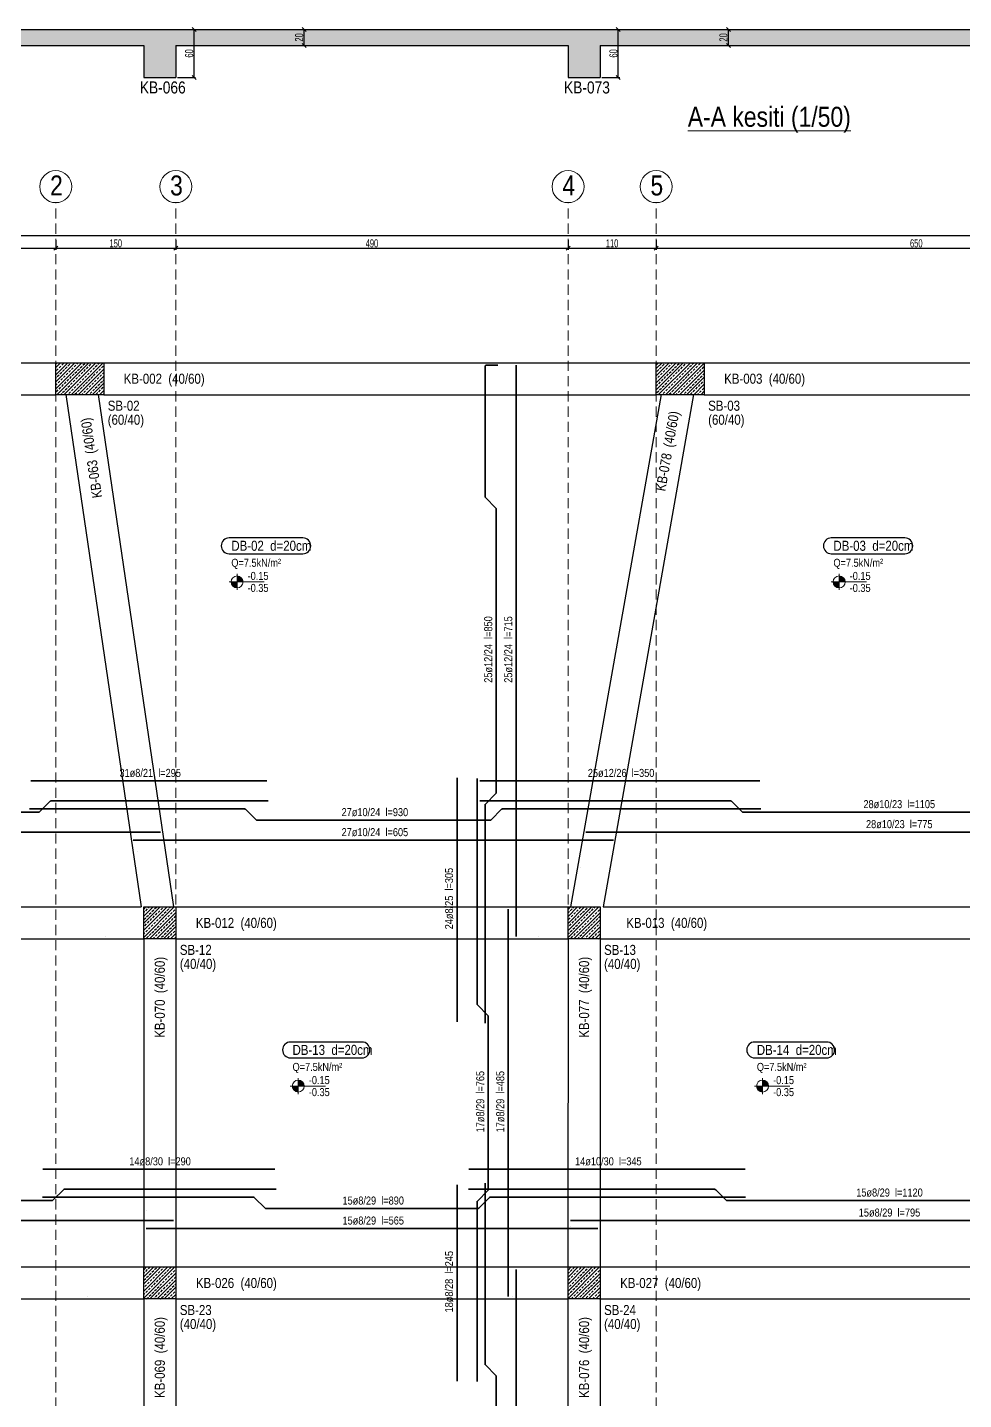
# Model space of a CAD drawing. Header units: millimetres. Extents: x 2018 to 8411, y 702 to 6024.
# Drawn here: x 2869 to 4038, y 4277 to 5991 of the extents above; entities that cross this region are included whole.
import ezdxf
from ezdxf.enums import TextEntityAlignment as Align

# ---------------------------------------------------------------- set-up
doc = ezdxf.new("R2010")
doc.units = ezdxf.units.MM
doc.linetypes.add('DASHED', pattern=[19.05, 12.7, -6.35])
for name, color, linetype, lineweight in [('AKS BALONU (BEYKENT)', 7, 'Continuous', 20), ('AKS CIZGISI (BEYKENT)', 252, 'DASHED', 20), ('AKS NO (BEYKENT)', 3, 'Continuous', 20), ('AKS OLCU (BEYKENT)', 200, 'Continuous', 20), ('DONATI (BEYKENT)', 4, 'Continuous', 35), ('DONATI YAZISI (BEYKENT)', 3, 'Continuous', 20), ('DOSEME ISMI (BEYKENT)', 9, 'Continuous', 20), ('DOSEME PAFTA (BEYKENT)', 3, 'Continuous', 20), ('DOSEME SINIRI (BEYKENT)', 2, 'Continuous', 30), ('KESIT ISMI (BEYKENT)', 6, 'Continuous', 20), ('KIRIS (BEYKENT)', 2, 'Continuous', 30), ('KIRIS ISMI (BEYKENT)', 40, 'Continuous', 20), ('KOLON (BEYKENT)', 3, 'Continuous', 30), ('KOLON ISMI (BEYKENT)', 91, 'Continuous', 20), ('KOT CIZGI (BEYKENT)', 120, 'Continuous', 20), ('KOT YAZI (BEYKENT)', 7, 'Continuous', 20), ('LGP_SLAB', 6, 'Continuous', 30), ('OLCU (BEYKENT)', 14, 'Continuous', 20), ('TARAMA (BEYKENT)', 252, 'Continuous', 25), ('YAZI (BEYKENT)', 140, 'Continuous', 20)]:
    doc.layers.add(name, color=color, linetype=linetype, lineweight=lineweight)
doc.styles.add('DONATI YAZISI (BEYKENT)', font='')
doc.styles.add('DSMOLC-50', font='bahnschrift light condensed', dxfattribs={"width": 0.75, "height": 10})
doc.styles.add('KLNOLC-25', font='bahnschrift light condensed', dxfattribs={"width": 0.75, "height": 10})
doc.styles.add('KOT (BEYKENT)', font='')
doc.styles.add('stastyle', font='RomanSTA.ttf')
doc.styles.add('YAZI (BEYKENT)', font='')
doc.styles.get('DONATI YAZISI (BEYKENT)').set_extended_font_data('Bahnschrift Light Condensed')
doc.styles.get('KOT (BEYKENT)').set_extended_font_data('Bahnschrift Light Condensed')
doc.styles.get('YAZI (BEYKENT)').set_extended_font_data('Bahnschrift Light Condensed')
doc.dimstyles.new('DSMOLC-50', dxfattribs={"dimtxt": 10, "dimasz": 5, "dimexe": 2, "dimexo": 2, "dimgap": 1, "dimtad": 1, "dimdec": 1, "dimrnd": 0.5, "dimzin": 12, "dimdsep": 46, "dimtxsty": 'DSMOLC-50', "dimblk": 'OBLIQUE', "dimblk1": 'OBLIQUE', "dimblk2": 'OBLIQUE', "dimcen": 0, "dimclrt": 7, "dimadec": 0, "dimazin": 0, "dimtfac": 1, "dimtdec": 4, "dimtix": 1, "dimtmove": 2, "dimatfit": 3, "dimfxl": 1, "dimtzin": 0, "dimarcsym": 0})
pattern_1 = [(45, (1036.827, 1029.5085), (-4.4194174, 4.4194174), []), (45, (1041.2465, 1029.5085), (-4.4194174, 4.4194174), [3.125, -1.5625])]

# ---------------------------------------------------------------- blocks, each defined once
blk = doc.blocks.new('_Oblique')
at = {"color": 0, "linetype": 'ByBlock', "lineweight": -2}
blk.add_line((-0.5, -0.5), (0.5, 0.5), dxfattribs=at)
blk = doc.blocks.new('*D86')
at = {"layer": 'AKS OLCU (BEYKENT)', "color": 0, "lineweight": -2, "transparency": 16777216}
for p, q in [((2484.3, 5725.4), (2484.3, 5713.4)), ((2484.3, 5715.4), (2904.3, 5715.4)), ((2904.3, 5725.4), (2904.3, 5713.4))]:
    blk.add_line(p, q, dxfattribs=at)
at = {"layer": 'DEFPOINTS', "color": 0, "transparency": 16777216}
for p in [(2484.3, 5727.4), (2904.3, 5727.4), (2904.3, 5715.4)]:
    blk.add_point(p, dxfattribs=at)
at = {"layer": 'AKS OLCU (BEYKENT)', "color": 0, "lineweight": -2, "transparency": 16777216, "xscale": 5, "yscale": 5, "zscale": 5, "rotation": 180}
blk.add_blockref('_Oblique', (2484.3, 5715.4), dxfattribs=at)
at = {"layer": 'AKS OLCU (BEYKENT)', "color": 0, "lineweight": -2, "transparency": 16777216, "xscale": 5, "yscale": 5, "zscale": 5}
blk.add_blockref('_Oblique', (2904.3, 5715.4), dxfattribs=at)
at = {"layer": 'AKS OLCU (BEYKENT)', "color": 7, "transparency": 16777216, "insert": (2694.3, 5721.5), "char_height": 10, "attachment_point": 5, "style": 'DSMOLC-50'}
blk.add_mtext('420', dxfattribs=at)
blk = doc.blocks.new('*D87')
at = {"layer": 'AKS OLCU (BEYKENT)', "color": 0, "lineweight": -2, "transparency": 16777216}
for p, q in [((2904.3, 5725.4), (2904.3, 5713.4)), ((2904.3, 5715.4), (3054.3, 5715.4)), ((3054.3, 5725.4), (3054.3, 5713.4))]:
    blk.add_line(p, q, dxfattribs=at)
at = {"layer": 'DEFPOINTS', "color": 0, "transparency": 16777216}
for p in [(2904.3, 5727.4), (3054.3, 5727.4), (3054.3, 5715.4)]:
    blk.add_point(p, dxfattribs=at)
at = {"layer": 'AKS OLCU (BEYKENT)', "color": 0, "lineweight": -2, "transparency": 16777216, "xscale": 5, "yscale": 5, "zscale": 5, "rotation": 180}
blk.add_blockref('_Oblique', (2904.3, 5715.4), dxfattribs=at)
at = {"layer": 'AKS OLCU (BEYKENT)', "color": 0, "lineweight": -2, "transparency": 16777216, "xscale": 5, "yscale": 5, "zscale": 5}
blk.add_blockref('_Oblique', (3054.3, 5715.4), dxfattribs=at)
at = {"layer": 'AKS OLCU (BEYKENT)', "color": 7, "transparency": 16777216, "insert": (2979.3, 5721.5), "char_height": 10, "attachment_point": 5, "style": 'DSMOLC-50'}
blk.add_mtext('150', dxfattribs=at)
blk = doc.blocks.new('*D88')
at = {"layer": 'AKS OLCU (BEYKENT)', "color": 0, "lineweight": -2, "transparency": 16777216}
for p, q in [((3054.3, 5725.4), (3054.3, 5713.4)), ((3054.3, 5715.4), (3544.3, 5715.4)), ((3544.3, 5725.4), (3544.3, 5713.4))]:
    blk.add_line(p, q, dxfattribs=at)
at = {"layer": 'DEFPOINTS', "color": 0, "transparency": 16777216}
for p in [(3054.3, 5727.4), (3544.3, 5727.4), (3544.3, 5715.4)]:
    blk.add_point(p, dxfattribs=at)
at = {"layer": 'AKS OLCU (BEYKENT)', "color": 0, "lineweight": -2, "transparency": 16777216, "xscale": 5, "yscale": 5, "zscale": 5, "rotation": 180}
blk.add_blockref('_Oblique', (3054.3, 5715.4), dxfattribs=at)
at = {"layer": 'AKS OLCU (BEYKENT)', "color": 0, "lineweight": -2, "transparency": 16777216, "xscale": 5, "yscale": 5, "zscale": 5}
blk.add_blockref('_Oblique', (3544.3, 5715.4), dxfattribs=at)
at = {"layer": 'AKS OLCU (BEYKENT)', "color": 7, "transparency": 16777216, "insert": (3299.3, 5721.5), "char_height": 10, "attachment_point": 5, "style": 'DSMOLC-50'}
blk.add_mtext('490', dxfattribs=at)
blk = doc.blocks.new('*D89')
at = {"layer": 'AKS OLCU (BEYKENT)', "color": 0, "lineweight": -2, "transparency": 16777216}
for p, q in [((3544.3, 5725.4), (3544.3, 5713.4)), ((3544.3, 5715.4), (3654.3, 5715.4)), ((3654.3, 5725.4), (3654.3, 5713.4))]:
    blk.add_line(p, q, dxfattribs=at)
at = {"layer": 'DEFPOINTS', "color": 0, "transparency": 16777216}
for p in [(3544.3, 5727.4), (3654.3, 5727.4), (3654.3, 5715.4)]:
    blk.add_point(p, dxfattribs=at)
at = {"layer": 'AKS OLCU (BEYKENT)', "color": 0, "lineweight": -2, "transparency": 16777216, "xscale": 5, "yscale": 5, "zscale": 5, "rotation": 180}
blk.add_blockref('_Oblique', (3544.3, 5715.4), dxfattribs=at)
at = {"layer": 'AKS OLCU (BEYKENT)', "color": 0, "lineweight": -2, "transparency": 16777216, "xscale": 5, "yscale": 5, "zscale": 5}
blk.add_blockref('_Oblique', (3654.3, 5715.4), dxfattribs=at)
at = {"layer": 'AKS OLCU (BEYKENT)', "color": 7, "transparency": 16777216, "insert": (3599.3, 5721.5), "char_height": 10, "attachment_point": 5, "style": 'DSMOLC-50'}
blk.add_mtext('110', dxfattribs=at)
blk = doc.blocks.new('*D90')
at = {"layer": 'AKS OLCU (BEYKENT)', "color": 0, "lineweight": -2, "transparency": 16777216}
for p, q in [((3654.3, 5725.4), (3654.3, 5713.4)), ((3654.3, 5715.4), (4304.3, 5715.4)), ((4304.3, 5725.4), (4304.3, 5713.4))]:
    blk.add_line(p, q, dxfattribs=at)
at = {"layer": 'DEFPOINTS', "color": 0, "transparency": 16777216}
for p in [(3654.3, 5727.4), (4304.3, 5727.4), (4304.3, 5715.4)]:
    blk.add_point(p, dxfattribs=at)
at = {"layer": 'AKS OLCU (BEYKENT)', "color": 0, "lineweight": -2, "transparency": 16777216, "xscale": 5, "yscale": 5, "zscale": 5, "rotation": 180}
blk.add_blockref('_Oblique', (3654.3, 5715.4), dxfattribs=at)
at = {"layer": 'AKS OLCU (BEYKENT)', "color": 0, "lineweight": -2, "transparency": 16777216, "xscale": 5, "yscale": 5, "zscale": 5}
blk.add_blockref('_Oblique', (4304.3, 5715.4), dxfattribs=at)
at = {"layer": 'AKS OLCU (BEYKENT)', "color": 7, "transparency": 16777216, "insert": (3979.3, 5721.5), "char_height": 10, "attachment_point": 5, "style": 'DSMOLC-50'}
blk.add_mtext('650', dxfattribs=at)
blk = doc.blocks.new('*D102')
at = {"layer": 'AKS OLCU (BEYKENT)', "color": 0, "lineweight": -2, "transparency": 16777216}
for p, q in [((2484.3, 5729.4), (2484.3, 5733.4)), ((2484.3, 5731.4), (8154.3, 5731.4)), ((8154.3, 5729.4), (8154.3, 5733.4))]:
    blk.add_line(p, q, dxfattribs=at)
at = {"layer": 'DEFPOINTS', "color": 0, "transparency": 16777216}
for p in [(2484.3, 5727.4), (8154.3, 5731.4), (8154.3, 5727.4)]:
    blk.add_point(p, dxfattribs=at)
at = {"layer": 'AKS OLCU (BEYKENT)', "color": 0, "lineweight": -2, "transparency": 16777216, "xscale": 5, "yscale": 5, "zscale": 5, "rotation": 180}
blk.add_blockref('_Oblique', (2484.3, 5731.4), dxfattribs=at)
at = {"layer": 'AKS OLCU (BEYKENT)', "color": 0, "lineweight": -2, "transparency": 16777216, "xscale": 5, "yscale": 5, "zscale": 5}
blk.add_blockref('_Oblique', (8154.3, 5731.4), dxfattribs=at)
at = {"layer": 'AKS OLCU (BEYKENT)', "color": 7, "transparency": 16777216, "insert": (5319.3, 5737.5), "char_height": 10, "attachment_point": 5, "style": 'DSMOLC-50'}
blk.add_mtext('5670', dxfattribs=at)
blk = doc.blocks.new('*D147')
at = {"layer": 'DEFPOINTS', "color": 0, "transparency": 16777216}
for p in [(3054.3, 5988.9), (3077.1, 5988.9), (3054.3, 5928.9)]:
    blk.add_point(p, dxfattribs=at)
at = {"layer": 'OLCU (BEYKENT)', "color": 0, "lineweight": -2, "transparency": 16777216}
for p, q in [((3056.3, 5988.9), (3079.1, 5988.9)), ((3077.1, 5928.9), (3077.1, 5988.9)), ((3056.3, 5928.9), (3079.1, 5928.9))]:
    blk.add_line(p, q, dxfattribs=at)
at = {"layer": 'OLCU (BEYKENT)', "color": 0, "lineweight": -2, "transparency": 16777216, "xscale": 5, "yscale": 5, "zscale": 5}
for p, rotation in [((3077.1, 5988.9), 90), ((3077.1, 5928.9), 270)]:
    blk.add_blockref('_Oblique', p, dxfattribs=dict(at, rotation=rotation))
at = {"layer": 'OLCU (BEYKENT)', "color": 7, "lineweight": -3, "transparency": 16777216, "insert": (3071, 5958.9), "char_height": 10, "attachment_point": 5, "rotation": 90, "style": 'KLNOLC-25'}
blk.add_mtext('60', dxfattribs=at)
blk = doc.blocks.new('*D148')
at = {"layer": 'DEFPOINTS', "color": 0, "transparency": 16777216}
for p in [(3199.2, 5988.9), (3214.6, 5988.9), (3199.2, 5968.9)]:
    blk.add_point(p, dxfattribs=at)
at = {"layer": 'OLCU (BEYKENT)', "color": 0, "lineweight": -2, "transparency": 16777216}
for p, q in [((3201.2, 5988.9), (3216.6, 5988.9)), ((3214.6, 5968.9), (3214.6, 5988.9)), ((3201.2, 5968.9), (3216.6, 5968.9))]:
    blk.add_line(p, q, dxfattribs=at)
at = {"layer": 'OLCU (BEYKENT)', "color": 0, "lineweight": -2, "transparency": 16777216, "xscale": 5, "yscale": 5, "zscale": 5}
for p, rotation in [((3214.6, 5988.9), 90), ((3214.6, 5968.9), 270)]:
    blk.add_blockref('_Oblique', p, dxfattribs=dict(at, rotation=rotation))
at = {"layer": 'OLCU (BEYKENT)', "color": 7, "lineweight": -3, "transparency": 16777216, "insert": (3208.4, 5978.9), "char_height": 10, "attachment_point": 5, "rotation": 90, "style": 'KLNOLC-25'}
blk.add_mtext('20', dxfattribs=at)
blk = doc.blocks.new('*D149')
at = {"layer": 'DEFPOINTS', "color": 0, "transparency": 16777216}
for p in [(3584.3, 5988.9), (3607.1, 5988.9), (3584.3, 5928.9)]:
    blk.add_point(p, dxfattribs=at)
at = {"layer": 'OLCU (BEYKENT)', "color": 0, "lineweight": -2, "transparency": 16777216}
for p, q in [((3586.3, 5988.9), (3609.1, 5988.9)), ((3607.1, 5928.9), (3607.1, 5988.9)), ((3586.3, 5928.9), (3609.1, 5928.9))]:
    blk.add_line(p, q, dxfattribs=at)
at = {"layer": 'OLCU (BEYKENT)', "color": 0, "lineweight": -2, "transparency": 16777216, "xscale": 5, "yscale": 5, "zscale": 5}
for p, rotation in [((3607.1, 5988.9), 90), ((3607.1, 5928.9), 270)]:
    blk.add_blockref('_Oblique', p, dxfattribs=dict(at, rotation=rotation))
at = {"layer": 'OLCU (BEYKENT)', "color": 7, "lineweight": -3, "transparency": 16777216, "insert": (3601, 5958.9), "char_height": 10, "attachment_point": 5, "rotation": 90, "style": 'KLNOLC-25'}
blk.add_mtext('60', dxfattribs=at)
blk = doc.blocks.new('*D150')
at = {"layer": 'DEFPOINTS', "color": 0, "transparency": 16777216}
for p in [(3729.2, 5988.9), (3744.6, 5988.9), (3729.2, 5968.9)]:
    blk.add_point(p, dxfattribs=at)
at = {"layer": 'OLCU (BEYKENT)', "color": 0, "lineweight": -2, "transparency": 16777216}
for p, q in [((3731.2, 5988.9), (3746.6, 5988.9)), ((3744.6, 5968.9), (3744.6, 5988.9)), ((3731.2, 5968.9), (3746.6, 5968.9))]:
    blk.add_line(p, q, dxfattribs=at)
at = {"layer": 'OLCU (BEYKENT)', "color": 0, "lineweight": -2, "transparency": 16777216, "xscale": 5, "yscale": 5, "zscale": 5}
for p, rotation in [((3744.6, 5988.9), 90), ((3744.6, 5968.9), 270)]:
    blk.add_blockref('_Oblique', p, dxfattribs=dict(at, rotation=rotation))
at = {"layer": 'OLCU (BEYKENT)', "color": 7, "lineweight": -3, "transparency": 16777216, "insert": (3738.4, 5978.9), "char_height": 10, "attachment_point": 5, "rotation": 90, "style": 'KLNOLC-25'}
blk.add_mtext('20', dxfattribs=at)

msp = doc.modelspace()

# ---------------------------------------------------------------- hatches: boundary and pattern name
at = {"layer": 'KOT CIZGI (BEYKENT)'}
h = msp.add_hatch(color=256, dxfattribs=at)
h.dxf.hatch_style = 1
h.paths.add_polyline_path([(3130.8, 5298.46), (3123.3, 5298.46, 0.4142136), (3130.8, 5290.96)])
h = msp.add_hatch(color=256, dxfattribs=at)
h.dxf.hatch_style = 1
h.paths.add_polyline_path([(3130.8, 5305.96), (3130.8, 5298.46), (3138.3, 5298.46, 0.4142136)])
h = msp.add_hatch(color=256, dxfattribs=at)
h.dxf.hatch_style = 1
h.paths.add_polyline_path([(3882.95, 5298.46), (3875.45, 5298.46, 0.4142136), (3882.95, 5290.96)])
h = msp.add_hatch(color=256, dxfattribs=at)
h.dxf.hatch_style = 1
h.paths.add_polyline_path([(3882.95, 5305.96), (3882.95, 5298.46), (3890.45, 5298.46, 0.4142136)])
h = msp.add_hatch(color=256, dxfattribs=at)
h.dxf.hatch_style = 1
h.paths.add_polyline_path([(3207.27, 4668.46), (3199.77, 4668.46, 0.4142136), (3207.27, 4660.96)])
h = msp.add_hatch(color=256, dxfattribs=at)
h.dxf.hatch_style = 1
h.paths.add_polyline_path([(3207.27, 4675.96), (3207.27, 4668.46), (3214.77, 4668.46, 0.4142136)])
h = msp.add_hatch(color=256, dxfattribs=at)
h.dxf.hatch_style = 1
h.paths.add_polyline_path([(3787.27, 4668.46), (3779.77, 4668.46, 0.4142136), (3787.27, 4660.96)])
h = msp.add_hatch(color=256, dxfattribs=at)
h.dxf.hatch_style = 1
h.paths.add_polyline_path([(3787.27, 4675.96), (3787.27, 4668.46), (3794.77, 4668.46, 0.4142136)])
at = {"layer": 'TARAMA (BEYKENT)', "lineweight": -3}
h = msp.add_hatch(dxfattribs=at)
h.set_pattern_fill('ANSI33', color=256)
h.set_pattern_definition([(45, (1036.827, 874.7104), (-4.490128, 4.490128), []), (45, (1041.317, 874.7104), (-4.490128, 4.490128), [3.175, -1.5875])])
h.paths.add_polyline_path([(5094.37, 5988.87), (5069.37, 5988.87), (2484.2, 5988.87), (2484.2, 5928.87), (2514.22, 5928.87), (2514.22, 5968.87), (3014.35, 5968.87), (3014.35, 5928.87), (3054.3, 5928.87), (3054.3, 5968.87), (3544.26, 5968.87), (3544.26, 5928.87), (3584.3, 5928.87), (3584.3, 5968.87), (4304.26, 5968.87), (4304.26, 5928.87), (4344.3, 5928.87), (4344.3, 5968.87), (5069.37, 5968.87), (5069.37, 5868.87), (5094.37, 5868.87)])
at = {"layer": 'TARAMA (BEYKENT)'}
h = msp.add_hatch(dxfattribs=at)
h.set_pattern_fill('ANSI33', color=256, style=0, pattern_type=0)
h.set_pattern_definition(pattern_1)
h.paths.add_polyline_path([(2904.26, 5572.41), (2964.26, 5572.41), (2964.26, 5532.41), (2904.26, 5532.41)], flags=0)
h = msp.add_hatch(dxfattribs=at)
h.set_pattern_fill('ANSI33', color=256, style=0, pattern_type=0)
h.set_pattern_definition(pattern_1)
h.paths.add_polyline_path([(3654.33, 5572.41), (3714.33, 5572.41), (3714.33, 5532.41), (3654.33, 5532.41)], flags=0)
h = msp.add_hatch(dxfattribs=at)
h.set_pattern_fill('ANSI33', color=256, style=0, pattern_type=0)
h.set_pattern_definition(pattern_1)
h.paths.add_polyline_path([(3014.34, 4892.41), (3054.34, 4892.41), (3054.34, 4852.41), (3014.34, 4852.41)], flags=0)
h = msp.add_hatch(dxfattribs=at)
h.set_pattern_fill('ANSI33', color=256, style=0, pattern_type=0)
h.set_pattern_definition(pattern_1)
h.paths.add_polyline_path([(3544.29, 4892.39), (3584.29, 4892.39), (3584.29, 4852.39), (3544.29, 4852.39)], flags=0)
h = msp.add_hatch(dxfattribs=at)
h.set_pattern_fill('ANSI33', color=256, style=0, pattern_type=0)
h.set_pattern_definition(pattern_1)
h.paths.add_polyline_path([(3014.3, 4442.41), (3054.3, 4442.41), (3054.3, 4402.41), (3014.3, 4402.41)], flags=0)
h = msp.add_hatch(dxfattribs=at)
h.set_pattern_fill('ANSI33', color=256, style=0, pattern_type=0)
h.set_pattern_definition(pattern_1)
h.paths.add_polyline_path([(3544.3, 4442.41), (3584.3, 4442.41), (3584.3, 4402.41), (3544.3, 4402.41)], flags=0)

# ---------------------------------------------------------------- linework, layer by layer
at = {"layer": 'AKS BALONU (BEYKENT)'}
for centre in [(2904.3, 5792.41), (3054.3, 5792.41), (3544.3, 5792.41), (3654.3, 5792.41)]:
    msp.add_circle(centre, 20, dxfattribs=at)
at = {"layer": 'AKS CIZGISI (BEYKENT)'}
for p, q in [((2904.3, 742.41), (2904.3, 5772.41)), ((3054.3, 742.41), (3054.3, 5772.41)), ((3544.3, 742.41), (3544.3, 5772.41)), ((3654.3, 742.41), (3654.3, 5772.41)), ((2284.3, 5572.41), (8369.3, 5572.41)), ((2284.3, 4852.41), (8369.3, 4852.41)), ((2284.3, 4402.41), (8369.3, 4402.41))]:
    msp.add_line(p, q, dxfattribs=at)
at = {"layer": 'DONATI (BEYKENT)'}
for points in [[(3440.59, 4747.01), (3440.59, 5019.79, -0.1989124), (3441.03, 5020.85), (3454.15, 5033.97, 0.1989124), (3454.59, 5035.03), (3454.59, 5389.79, 0.1989124), (3454.15, 5390.85), (3441.03, 5403.97, -0.1989124), (3440.59, 5405.03), (3440.59, 5567.91, -0.4142136), (3442.09, 5569.41), (3456.59, 5569.41)], [(3430.59, 4299.46), (3430.59, 4523.79, -0.1989124), (3431.03, 4524.85), (3444.15, 4537.97, 0.1989124), (3444.59, 4539.03), (3444.59, 4755.79, 0.1989124), (3444.15, 4756.85), (3431.03, 4769.97, -0.1989124), (3430.59, 4771.03), (3430.59, 5052.86)], [(2487.2, 4998.9), (2487.2, 5023.3, -0.4142136), (2488.7, 5024.8), (2609.54, 5024.8, -0.1989124), (2610.6, 5024.36), (2623.72, 5011.24, 0.1989124), (2624.78, 5010.8), (2883.1, 5010.8, 0.1989124), (2884.17, 5011.24), (2897.29, 5024.36, -0.1989124), (2898.35, 5024.8), (3169.7, 5024.8)], [(3434.18, 5024.8), (3747.59, 5024.8, -0.1989124), (3748.65, 5024.36), (3761.77, 5011.24, 0.1989124), (3762.83, 5010.8), (4150.58, 5010.8, 0.1989124), (4151.64, 5011.24), (4164.76, 5024.36, -0.1989124), (4165.83, 5024.8), (4527.58, 5024.8)], [(2871.66, 5014.8), (3140.31, 5014.8, -0.1989124), (3141.37, 5014.36), (3154.49, 5001.24, 0.1989124), (3155.55, 5000.8), (3447.06, 5000.8, 0.1989124), (3448.12, 5001.24), (3461.24, 5014.36, -0.1989124), (3462.3, 5014.8), (3785.06, 5014.8)], [(3440.59, 3783.84), (3440.59, 4073.79, -0.1989124), (3441.03, 4074.85), (3454.15, 4087.97, 0.1989124), (3454.59, 4089.03), (3454.59, 4305.79, 0.1989124), (3454.15, 4306.85), (3441.03, 4319.97, -0.1989124), (3440.59, 4321.03), (3440.59, 4547.24)], [(2487.2, 4513.55), (2487.2, 4537.95, -0.4142136), (2488.7, 4539.45), (2613.68, 4539.45, -0.1989124), (2614.74, 4539.01), (2627.86, 4525.89, 0.1989124), (2628.93, 4525.45), (2899.69, 4525.45, 0.1989124), (2900.75, 4525.89), (2913.87, 4539.01, -0.1989124), (2914.93, 4539.45), (3179.7, 4539.45)], [(2887.6, 4529.45), (3151.67, 4529.45, -0.1989124), (3152.73, 4529.01), (3165.85, 4515.89, 0.1989124), (3166.91, 4515.45), (3431.62, 4515.45, 0.1989124), (3432.68, 4515.89), (3445.81, 4529.01, -0.1989124), (3446.87, 4529.45), (3765.99, 4529.45)], [(3420.07, 4539.45), (3727.66, 4539.45, -0.1989124), (3728.72, 4539.01), (3741.84, 4525.89, 0.1989124), (3742.9, 4525.45), (4145.6, 4525.45, 0.1989124), (4146.66, 4525.89), (4159.78, 4539.01, -0.1989124), (4160.84, 4539.45), (4528.48, 4539.45)]]:
    msp.add_lwpolyline(points, format="xyb", dxfattribs=at)
for points in [[(3479.59, 4855.41), (3479.59, 5569.41)], [(2873.21, 5049.8), (3168.21, 5049.8)], [(3405.59, 4748.66), (3405.59, 5053.66)], [(3433.96, 5049.8), (3783.96, 5049.8)], [(2487.2, 4985.8), (3035.37, 4985.8)], [(3000.94, 4975.8), (3601.13, 4975.8)], [(3566.51, 4985.8), (4341.3, 4985.8)], [(3469.59, 4405.41), (3469.59, 4889.41)], [(2888.05, 4564.45), (3178.05, 4564.45)], [(3420.51, 4564.45), (3765.51, 4564.45)], [(3405.59, 4299.91), (3405.59, 4544.91)], [(2487.2, 4500.45), (3051.3, 4500.45)], [(3547.23, 4500.45), (4341.3, 4500.45)], [(3017.31, 4490.45), (3581.3, 4490.45)], [(3479.59, 3955.41), (3479.59, 4439.41)]]:
    msp.add_lwpolyline(points, dxfattribs=at)
at = {"layer": 'DOSEME PAFTA (BEYKENT)', "lineweight": -3}
for points in [[(3121.02, 5333.76), (3212.95, 5333.76, 1), (3212.95, 5353.54), (3121.02, 5353.54, 1)], [(3873.18, 5333.76), (3965.05, 5333.76, 1), (3965.05, 5353.54), (3873.18, 5353.54, 1)], [(3197.49, 4703.76), (3286.79, 4703.76, 1), (3286.79, 4723.54), (3197.49, 4723.54, 1)], [(3777.49, 4703.76), (3867.41, 4703.76, 1), (3867.41, 4723.54), (3777.49, 4723.54, 1)]]:
    msp.add_lwpolyline(points, format="xyb", close=True, dxfattribs=at)
at = {"layer": 'DOSEME SINIRI (BEYKENT)'}
for p, q in [((2484.2, 5988.87), (5069.3, 5988.87)), ((2514.22, 5968.87), (3014.35, 5968.87)), ((3014.35, 5968.87), (3014.35, 5928.87)), ((3054.3, 5968.87), (3054.3, 5928.87)), ((3054.3, 5968.87), (3544.26, 5968.87)), ((3544.26, 5968.87), (3544.26, 5928.87)), ((3584.3, 5968.87), (3584.3, 5928.87)), ((3584.3, 5968.87), (4304.26, 5968.87)), ((3014.35, 5928.87), (3054.3, 5928.87)), ((3544.26, 5928.87), (3584.3, 5928.87))]:
    msp.add_line(p, q, dxfattribs=at)
at = {"layer": 'KIRIS (BEYKENT)'}
for p, q in [((2544.2, 5572.41), (2904.26, 5572.41)), ((2964.26, 5572.41), (3654.33, 5572.41)), ((3714.33, 5572.41), (4304.2, 5572.41)), ((2544.2, 5532.41), (2904.26, 5532.41)), ((2917.01, 5532.51), (3011.14, 4892.41)), ((2957.44, 5532.51), (3051.57, 4892.41)), ((2964.26, 5532.41), (3654.33, 5532.41)), ((3660.48, 5532.51), (3547.52, 4892.39)), ((3701.1, 5532.51), (3588.14, 4892.41)), ((3714.33, 5532.41), (4304.2, 5532.41)), ((2514.2, 4892.41), (3011.14, 4892.41)), ((3054.34, 4892.41), (3544.29, 4892.41)), ((3588.14, 4892.41), (4304.2, 4892.41)), ((2514.2, 4852.41), (3014.3, 4852.41)), ((3054.34, 4852.41), (3544.29, 4852.41)), ((3544.29, 4852.39), (3544.2, 4442.31)), ((3584.3, 4852.41), (4304.2, 4852.41)), ((3584.3, 4852.39), (3584.3, 4442.41)), ((3014.34, 4852.31), (3014.3, 4442.41)), ((3054.3, 4852.31), (3054.3, 4442.41)), ((2524.2, 4442.41), (3014.3, 4442.41)), ((3054.4, 4442.41), (3544.2, 4442.41)), ((3584.3, 4442.41), (4304.2, 4442.41)), ((2524.2, 4402.41), (3014.3, 4402.41)), ((3014.4, 4402.31), (3014.3, 3992.41)), ((3054.3, 4402.31), (3054.3, 3992.41)), ((3054.4, 4402.41), (3544.2, 4402.41)), ((3544.2, 4402.31), (3544.2, 3992.31)), ((3584.3, 4402.41), (4304.2, 4402.41)), ((3584.3, 4402.31), (3584.3, 3992.41))]:
    msp.add_line(p, q, dxfattribs=at)
at = {"layer": 'KOLON (BEYKENT)'}
for points in [[(2904.26, 5572.41), (2964.26, 5572.41), (2964.26, 5532.41), (2904.26, 5532.41)], [(3654.33, 5572.41), (3714.33, 5572.41), (3714.33, 5532.41), (3654.33, 5532.41)], [(3014.34, 4892.41), (3054.34, 4892.41), (3054.34, 4852.41), (3014.34, 4852.41)], [(3544.29, 4892.39), (3584.29, 4892.39), (3584.29, 4852.39), (3544.29, 4852.39)], [(3014.3, 4442.41), (3054.3, 4442.41), (3054.3, 4402.41), (3014.3, 4402.41)], [(3544.3, 4442.41), (3584.3, 4442.41), (3584.3, 4402.41), (3544.3, 4402.41)]]:
    msp.add_lwpolyline(points, close=True, dxfattribs=at)
at = {"layer": 'KOT CIZGI (BEYKENT)'}
for p, q in [((3120.8, 5298.46), (3164.82, 5298.46)), ((3130.8, 5308.46), (3130.8, 5288.46)), ((3872.95, 5298.46), (3916.98, 5298.46)), ((3882.95, 5308.46), (3882.95, 5288.46)), ((3197.27, 4668.46), (3241.29, 4668.46)), ((3207.27, 4678.46), (3207.27, 4658.46)), ((3777.27, 4668.46), (3821.29, 4668.46)), ((3787.27, 4678.46), (3787.27, 4658.46))]:
    msp.add_line(p, q, dxfattribs=at)
for centre in [(3130.8, 5298.46), (3882.95, 5298.46), (3207.27, 4668.46), (3787.27, 4668.46)]:
    msp.add_circle(centre, 7.5, dxfattribs=at)

# ---------------------------------------------------------------- texts
at = {"layer": 'AKS NO (BEYKENT)', "style": 'YAZI (BEYKENT)'}
for s, p in [('2', (2897.2, 5781.41)), ('3', (3047.16, 5781.41)), ('4', (3537.23, 5781.41)), ('5', (3647.23, 5781.41))]:
    msp.add_text(s, height=25, dxfattribs=at).set_placement(p)
at = {"layer": 'DONATI YAZISI (BEYKENT)', "style": 'DONATI YAZISI (BEYKENT)'}
for s, p in [(' 25ø12/24  l=850', (3444.59, 5212.41)), (' 25ø12/24  l=715', (3469.59, 5212.41)), (' 24ø8/25  l=305', (3395.59, 4901.16)), (' 17ø8/29  l=765', (3434.59, 4647.41)), (' 17ø8/29  l=485', (3459.59, 4647.41)), (' 18ø8/28  l=245', (3395.59, 4422.41))]:
    msp.add_text(s, height=10, rotation=90, dxfattribs=at).set_placement(p, align=Align.MIDDLE_CENTER)
for s, p in [(' 31ø8/21  l=295', (3020.71, 5059.8)), (' 25ø12/26  l=350', (3608.96, 5059.8)), (' 28ø10/23  l=1105', (3956.45, 5020.8)), (' 27ø10/24  l=930', (3301.4, 5010.8)), (' 27ø10/24  l=605', (3301.4, 4985.8)), (' 28ø10/23  l=775', (3956.45, 4995.8)), (' 14ø8/30  l=290', (3033.05, 4574.45)), (' 14ø10/30  l=345', (3593.01, 4574.45)), (' 15ø8/29  l=890', (3299.31, 4525.45)), (' 15ø8/29  l=1120', (3944.27, 4535.45)), (' 15ø8/29  l=795', (3944.27, 4510.45)), (' 15ø8/29  l=565', (3299.31, 4500.45))]:
    msp.add_text(s, height=10, dxfattribs=at).set_placement(p, align=Align.MIDDLE_CENTER)
at = {"layer": 'DOSEME ISMI (BEYKENT)', "style": 'YAZI (BEYKENT)'}
for s, p in [('DB-02  d=20cm', (3123.66, 5337.41)), ('DB-03  d=20cm', (3875.82, 5337.41)), ('DB-13  d=20cm', (3200.13, 4707.41)), ('DB-14  d=20cm', (3780.13, 4707.41))]:
    msp.add_text(s, height=12.5, dxfattribs=at).set_placement(p)
at = {"layer": 'KESIT ISMI (BEYKENT)', "style": 'YAZI (BEYKENT)'}
msp.add_text('%%UA-A kesiti (1/50)', height=25, dxfattribs=at).set_placement((3693.84, 5867.24))
at = {"layer": 'KIRIS ISMI (BEYKENT)', "style": 'YAZI (BEYKENT)'}
for s, height, p in [('KB-066', 15, (3009.35, 5908.87)), ('KB-073', 15, (3539.26, 5908.87)), ('KB-002  (40/60)', 12.5, (2989.26, 5546.16)), ('KB-003  (40/60)', 12.5, (3739.33, 5546.16)), ('KB-012  (40/60)', 12.5, (3079.38, 4866.16)), ('KB-013  (40/60)', 12.5, (3617.01, 4866.16)), ('KB-026  (40/60)', 12.5, (3079.4, 4416.16)), ('KB-027  (40/60)', 12.5, (3609.4, 4416.16))]:
    msp.add_text(s, height=height, dxfattribs=at).set_placement(p)
for s, rotation, p in [('KB-078  (40/60)', 79.9921, (3665.73, 5411.13)), ('KB-063  (40/60)', 98.36581, (2962.41, 5404.27)), ('KB-070  (40/60)', 90, (3040.56, 4728.85)), ('KB-077  (40/60)', 90, (3570.56, 4728.91)), ('KB-069  (40/60)', 90, (3040.56, 4278.79)), ('KB-076  (40/60)', 90, (3570.56, 4278.79))]:
    msp.add_text(s, height=12.5, rotation=rotation, dxfattribs=at).set_placement(p)
at = {"layer": 'KOLON ISMI (BEYKENT)', "style": 'YAZI (BEYKENT)'}
for s, p in [('SB-02', (2969.26, 5512.41)), ('SB-03', (3719.33, 5512.41)), ('(60/40)', (2969.26, 5494.91)), ('(60/40)', (3719.33, 5494.91)), ('SB-12', (3059.34, 4832.41)), ('SB-13', (3589.3, 4832.39)), ('(40/40)', (3059.34, 4814.91)), ('(40/40)', (3589.3, 4814.89)), ('SB-23', (3059.3, 4382.41)), ('SB-24', (3589.3, 4382.41)), ('(40/40)', (3059.3, 4364.91)), ('(40/40)', (3589.3, 4364.91))]:
    msp.add_text(s, height=12.5, dxfattribs=at).set_placement(p)
at = {"layer": 'KOT YAZI (BEYKENT)', "style": 'KOT (BEYKENT)'}
for s, p in [(' -0.15', (3140.8, 5300.96)), (' -0.15', (3892.95, 5300.96)), (' -0.35', (3140.8, 5285.96)), (' -0.35', (3892.95, 5285.96)), (' -0.15', (3217.27, 4670.96)), (' -0.15', (3797.27, 4670.96)), (' -0.35', (3217.27, 4655.96)), (' -0.35', (3797.27, 4655.96))]:
    msp.add_text(s, height=10, dxfattribs=at).set_placement(p)
at = {"layer": 'LGP_SLAB', "style": 'stastyle'}
for s, p in [('& 1-.2- 1- 5- 6.743434', (3006.93, 4961.65)), ('& 1-.2- 1- 7.484206- 7.9', (3559.26, 4941.65)), ('& 1-.2- 1- 4.500001- 0', (2966.59, 4855.41)), ('& 1-.2- 1- 4.500001- 0', (3507.15, 4855.41)), ('& 1-.2- 1- 5.700001- 7.600001', (3017.29, 4512.41)), ('& 1-.2- 1- 4.9- 7.899999', (3547.3, 4492.41)), ('& 1-.2- 1- 4.500001- 7.199999', (2944.3, 4405.4)), ('& 1-.2- 1- 4.500001- 7.199999', (3474.3, 4405.4))]:
    msp.add_text(s, height=0.0005, dxfattribs=at).set_placement(p)
at = {"layer": 'YAZI (BEYKENT)', "style": 'YAZI (BEYKENT)'}
for p in [(3123.66, 5317.41), (3875.82, 5317.41), (3200.13, 4687.41), (3780.13, 4687.41)]:
    msp.add_text('Q=7.5kN/m²', height=10, dxfattribs=at).set_placement(p)

# ---------------------------------------------------------------- dimensions: what is measured, and where the dimension line sits
at = {"layer": 'AKS OLCU (BEYKENT)'}
for base, p1, p2, picture, middle in [((8154.3, 5731.41), (2484.3, 5727.41), (8154.3, 5727.41), '*D102', (5319.3, 5737.52)), ((2904.3, 5715.41), (2484.3, 5727.41), (2904.3, 5727.41), '*D86', (2694.3, 5721.52)), ((3054.3, 5715.41), (2904.3, 5727.41), (3054.3, 5727.41), '*D87', (2979.3, 5721.52)), ((3544.3, 5715.41), (3054.3, 5727.41), (3544.3, 5727.41), '*D88', (3299.3, 5721.52)), ((3654.3, 5715.41), (3544.3, 5727.41), (3654.3, 5727.41), '*D89', (3599.3, 5721.52)), ((4304.3, 5715.41), (3654.3, 5727.41), (4304.3, 5727.41), '*D90', (3979.3, 5721.52))]:
    dim = msp.add_linear_dim(base=base, p1=p1, p2=p2, dimstyle='DSMOLC-50', dxfattribs=at)
    dim.commit()
    dim.dimension.update_dxf_attribs({"geometry": picture, "text_midpoint": middle})
at = {"layer": 'OLCU (BEYKENT)', "lineweight": -3}
for base, p1, p2, picture, middle in [((3077.12, 5988.87), (3054.3, 5928.87), (3054.3, 5988.87), '*D147', (3071.02, 5958.87)), ((3214.55, 5988.87), (3199.15, 5968.87), (3199.15, 5988.87), '*D148', (3208.45, 5978.87)), ((3607.12, 5988.87), (3584.3, 5928.87), (3584.3, 5988.87), '*D149', (3601.02, 5958.87)), ((3744.55, 5988.87), (3729.15, 5968.87), (3729.15, 5988.87), '*D150', (3738.45, 5978.87))]:
    dim = msp.add_linear_dim(base=base, p1=p1, p2=p2, angle=90, dimstyle='DSMOLC-50', override={"dimtxsty": 'KLNOLC-25'}, dxfattribs=at)
    dim.commit()
    dim.dimension.update_dxf_attribs({"geometry": picture, "text_midpoint": middle})

doc.saveas('drawing.dxf')
